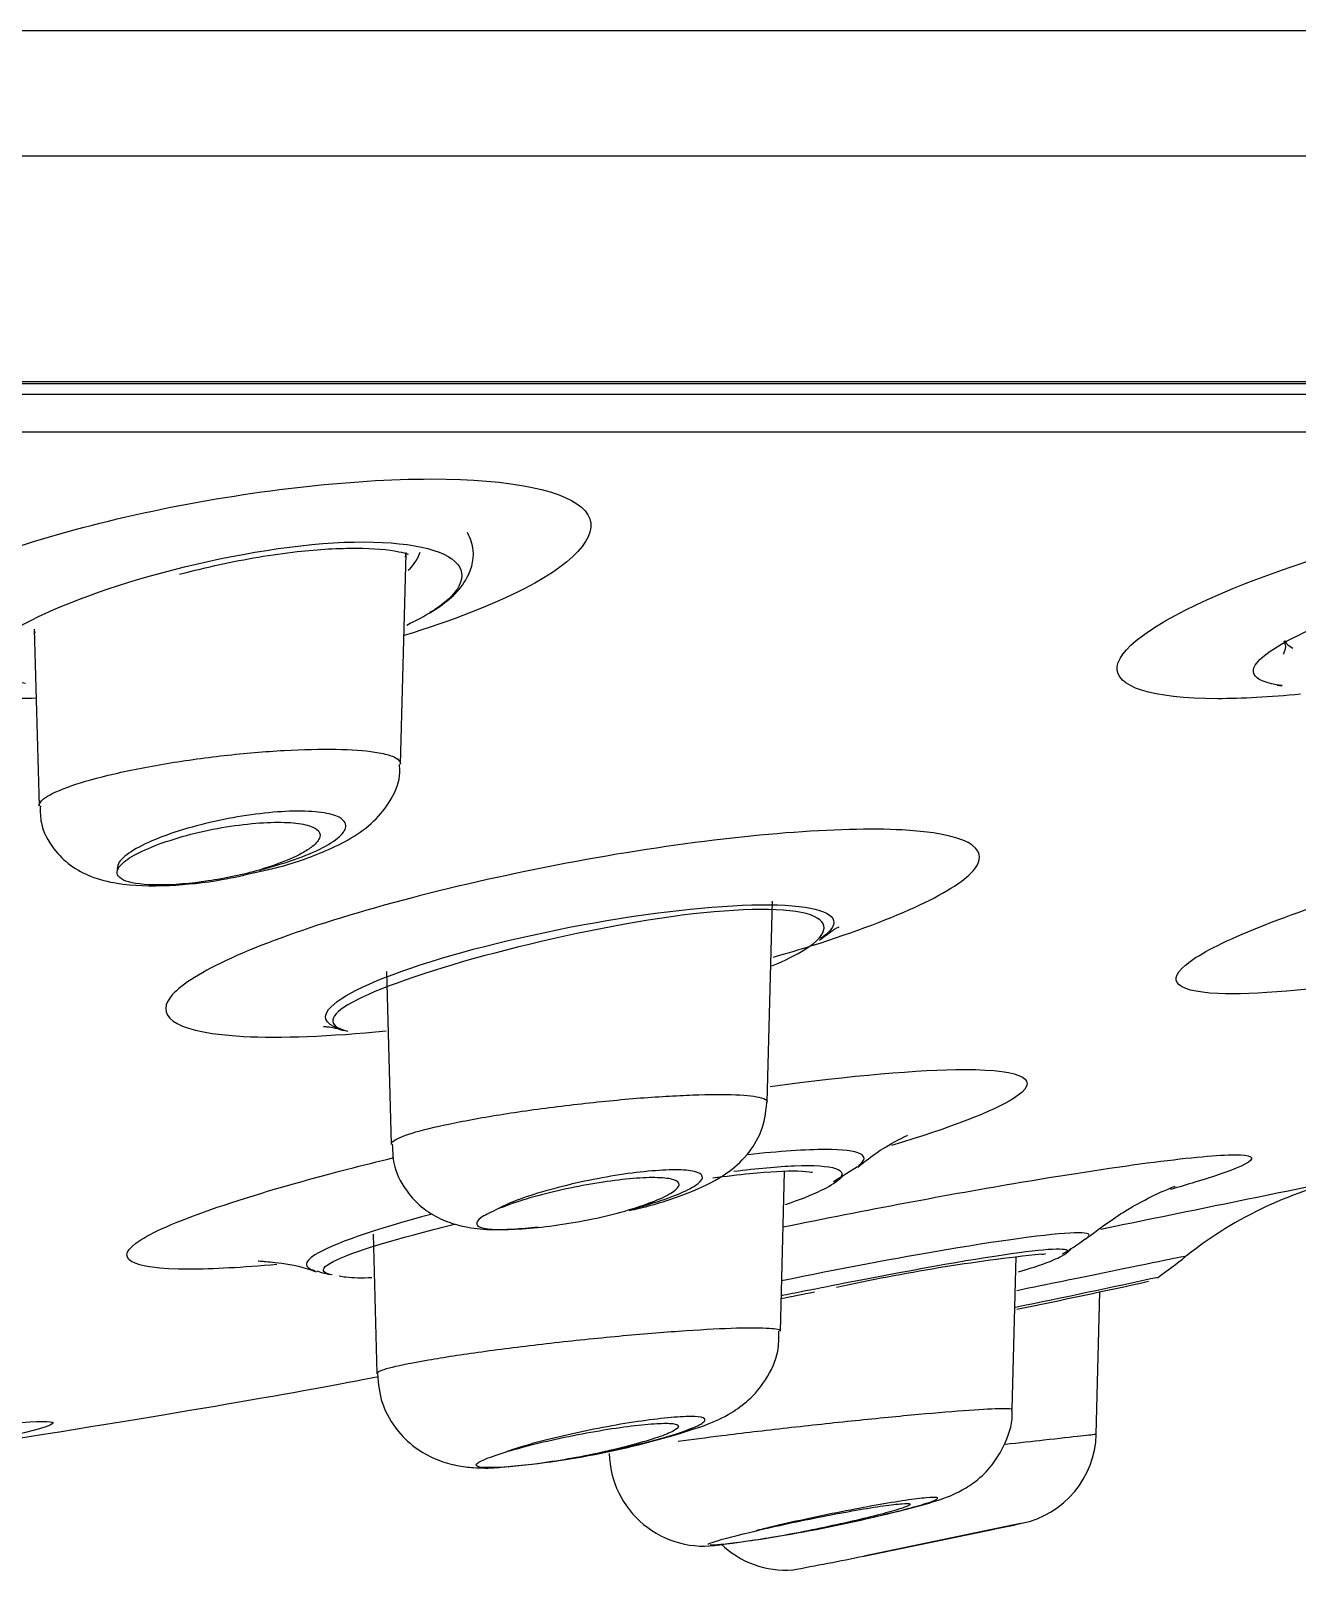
# Model space of a CAD drawing. Header units: millimetres. Extents: x -60 to 7633, y -2614 to 2146.
# Drawn here: x 3001.69 to 3011.16, y 1863.4 to 1874.91 of the extents above; entities that cross this region are included whole.
import ezdxf

# ---------------------------------------------------------------- set-up
doc = ezdxf.new("R2010")
doc.units = ezdxf.units.MM
doc.layers.get('0').update_dxf_attribs({"color": 250})

msp = doc.modelspace()

# ---------------------------------------------------------------- linework, layer by layer
at = {"linetype": 'Continuous'}
for p, q in [((3038.242, 1874.913), (2896.242, 1874.913)), ((3037.593, 1873.976), (2896.891, 1873.976)), ((3032.908, 1872.287), (2901.577, 1872.287)), ((2901.642, 1872.276), (3032.842, 1872.276)), ((3032.248, 1872.192), (2902.237, 1872.192)), ((2902.444, 1871.914), (3032.04, 1871.914)), ((3004.453, 1869.429), (3004.495, 1871.004)), ((3004.489, 1870.976), (3004.494, 1870.997)), ((3001.714, 1870.439), (3001.749, 1869.116)), ((3001.715, 1870.423), (3001.718, 1870.408)), ((3007.195, 1866.901), (3007.234, 1868.405)), ((3004.349, 1867.877), (3004.383, 1866.588)), ((3007.294, 1865.188), (3007.325, 1866.381)), ((3007.691, 1866.307), (3007.87, 1866.421)), ((3004.248, 1865.914), (3004.275, 1864.873)), ((3009.028, 1864.605), (3009.058, 1865.746)), ((3009.657, 1864.417), (3009.684, 1865.483)), ((3004.275, 1864.873), (3004.275, 1864.873)), ((3009.102, 1863.752), (3007.919, 1863.507)), ((3007.919, 1863.507), (3008.893, 1863.708))]:
    msp.add_line(p, q, dxfattribs=at)
for centre, radius, start, end in [((3001.77, 1877.921), 7.907, 291.5349, 291.6974), ((3777.113, -1881.789), 3825.504, 101.544126, 101.572438), ((3012.194, 1863.4), 3, 101.5439, 128.3924), ((3008.878, 1866.758), 1.121, 297.9721, 308.3516), ((3010.712, 1851.967), 13.875, 96.0519, 102.479), ((3007.409, 1869.432), 4.7, 305.1321, 308.3915), ((3003.992, 1866.066), 0.457, 248.9057, 263.6656), ((2989.433, 1961.126), 97.747, 281.57941, 282.21837), ((2994.313, 1937.476), 73.616, 281.55813, 282.34197), ((3004.717, 1870.433), 6.28, 274.8152, 288.7729), ((3008.957, 1864.437), 0.7, 281.7244, 358.3568), ((3006.722, 1864.289), 0.708, 181.1952, 279.7027), ((3005.424, 1874.798), 11.296, 277.2091, 285.1166), ((2965.723, 2068.712), 209.5, 281.88989, 281.94696), ((3007.336, 1864.101), 0.7, 225.78, 274.2627), ((3002.931, 1887.738), 24.739, 280.3618, 281.632)]:
    msp.add_arc(centre, radius, start, end, dxfattribs=at)
for points, knots in [([(3001.725, 1869.921), (3001.65, 1869.919), (3001.578, 1869.918), (3000.91, 1869.918), (3000.485, 1870.007), (3000.226, 1870.311), (3000.388, 1870.524), (3001.225, 1870.958), (3001.883, 1871.17), (3003.315, 1871.473), (3004.079, 1871.561), (3004.683, 1871.561)], [0, 0, 0, 0, 0.028706, 0.028706, 0.27153, 0.27153, 0.514353, 0.514353, 0.757177, 0.757177, 1, 1, 1, 1]), ([(3004.683, 1871.561), (3005.287, 1871.561), (3005.706, 1871.473), (3005.963, 1871.171), (3005.796, 1870.957), (3005.148, 1870.621), (3004.837, 1870.5), (3004.48, 1870.39)], [0, 0, 0, 0, 0.389889, 0.389889, 0.779779, 0.779779, 1, 1, 1, 1]), ([(3011.185, 1869.952), (3010.955, 1869.93), (3010.745, 1869.918), (3010.07, 1869.918), (3009.793, 1870.007), (3009.834, 1870.311), (3010.148, 1870.524), (3011.207, 1870.958), (3011.932, 1871.17), (3013.372, 1871.473), (3014.08, 1871.561), (3014.579, 1871.561)], [0, 0, 0, 0, 0.084319, 0.084319, 0.313239, 0.313239, 0.54216, 0.54216, 0.77108, 0.77108, 1, 1, 1, 1]), ([(3002.584, 1870.837), (3003.026, 1870.962), (3003.531, 1871.058), (3004.374, 1871.109), (3004.702, 1871.062), (3004.972, 1870.865), (3004.92, 1870.723), (3004.703, 1870.58), (3004.697, 1870.576), (3004.69, 1870.572)], [0, 0, 0, 0, 0.330013, 0.330013, 0.660027, 0.660027, 0.99004, 0.99004, 1, 1, 1, 1]), ([(3004.5, 1870.469), (3004.571, 1870.503), (3004.752, 1870.601), (3004.94, 1870.755), (3005.02, 1870.993), (3004.977, 1871.119), (3004.954, 1871.16)], [0, 0, 0, 0, 0.207375, 0.583864, 0.849021, 1, 1, 1, 1]), ([(3002.801, 1870.849), (3002.91, 1870.877), (3003.181, 1870.944), (3003.667, 1871.026), (3004.135, 1871.052), (3004.391, 1871.032), (3004.49, 1871.006), (3004.511, 1871)], [0, 0, 0, 0, 0.152264, 0.443295, 0.694171, 0.928061, 1, 1, 1, 1]), ([(3001.647, 1870.032), (3001.549, 1870.048), (3001.472, 1870.071), (3001.286, 1870.177), (3001.342, 1870.297), (3001.771, 1870.563), (3002.142, 1870.711), (3002.584, 1870.837)], [0, 0, 0, 0, 0.155874, 0.155874, 0.577937, 0.577937, 1, 1, 1, 1]), ([(3010.846, 1870.168), (3010.89, 1870.24), (3011.032, 1870.332), (3011.543, 1870.563), (3011.972, 1870.711), (3012.434, 1870.837)], [0, 0, 0, 0, 0.4251493, 0.4251493, 1, 1, 1, 1]), ([(3011.059, 1870.348), (3011.065, 1870.334), (3011.085, 1870.295), (3011.05, 1870.246), (3011.055, 1870.251), (3011.055, 1870.251)], [0, 0, 0, 0, 0.273954, 0.991776, 1, 1, 1, 1]), ([(3011.067, 1870.354), (3011.067, 1870.352), (3011.068, 1870.349), (3011.077, 1870.327), (3011.097, 1870.311), (3011.126, 1870.297)], [0, 0, 0, 0, 0.119999, 0.119999, 1, 1, 1, 1]), ([(3011.047, 1870.016), (3010.93, 1870.031), (3010.857, 1870.06), (3010.827, 1870.12), (3010.83, 1870.143), (3010.846, 1870.168)], [0, 0, 0, 0, 0.664174, 0.664174, 1, 1, 1, 1]), ([(3011.011, 1870.019), (3011.012, 1870.019), (3011.016, 1870.019), (3011.032, 1870.016), (3011.048, 1870.014)], [0, 0, 0, 0, 0.1505568, 1, 1, 1, 1]), ([(3001.749, 1869.115), (3001.749, 1869.131), (3001.76, 1869.149), (3001.783, 1869.168), (3001.817, 1869.195), (3001.877, 1869.225), (3001.958, 1869.255), (3002.04, 1869.285), (3002.146, 1869.316), (3002.267, 1869.346), (3002.389, 1869.375), (3002.529, 1869.404), (3002.677, 1869.429), (3002.822, 1869.453), (3002.979, 1869.475), (3003.134, 1869.493), (3003.286, 1869.51), (3003.44, 1869.523), (3003.583, 1869.531), (3003.723, 1869.539), (3003.856, 1869.542), (3003.971, 1869.54), (3004.085, 1869.538), (3004.184, 1869.531), (3004.26, 1869.519), (3004.306, 1869.512), (3004.344, 1869.504), (3004.374, 1869.494)], [0, 0, 0, 0, 0.082541, 0.082541, 0.082541, 0.204376, 0.204376, 0.204376, 0.327924, 0.327924, 0.327924, 0.451873, 0.451873, 0.451873, 0.574663, 0.574663, 0.574663, 0.695245, 0.695245, 0.695245, 0.813602, 0.813602, 0.813602, 0.930721, 0.930721, 0.930721, 1, 1, 1, 1]), ([(3004.374, 1869.494), (3004.425, 1869.477), (3004.452, 1869.455), (3004.453, 1869.431), (3004.453, 1869.43), (3004.453, 1869.43), (3004.453, 1869.429)], [0, 0, 0, 0, 0.969689, 0.969689, 0.969689, 1, 1, 1, 1]), ([(3003.387, 1868.624), (3003.437, 1868.635), (3003.613, 1868.671), (3003.936, 1868.791), (3004.204, 1868.932), (3004.385, 1869.152), (3004.455, 1869.318), (3004.447, 1869.405), (3004.445, 1869.427)], [0, 0, 0, 0, 0.082597, 0.342191, 0.670072, 0.822028, 0.961296, 1, 1, 1, 1]), ([(3001.759, 1869.116), (3001.758, 1869.069), (3001.759, 1868.961), (3001.847, 1868.796), (3001.983, 1868.664), (3002.15, 1868.577), (3002.381, 1868.521), (3002.694, 1868.512), (3003.082, 1868.552), (3003.29, 1868.601), (3003.387, 1868.624)], [0, 0, 0, 0, 0.062376, 0.168767, 0.258461, 0.352305, 0.472815, 0.686304, 0.871735, 1, 1, 1, 1]), ([(3003.395, 1868.637), (3003.408, 1868.64), (3003.422, 1868.644), (3003.435, 1868.647), (3003.526, 1868.671), (3003.612, 1868.697), (3003.688, 1868.725), (3003.768, 1868.754), (3003.837, 1868.785), (3003.893, 1868.816), (3003.949, 1868.847), (3003.992, 1868.879), (3004.017, 1868.908), (3004.042, 1868.937), (3004.05, 1868.965), (3004.039, 1868.989), (3004.032, 1869.004), (3004.017, 1869.018), (3003.994, 1869.031), (3003.963, 1869.047), (3003.917, 1869.059), (3003.86, 1869.067), (3003.802, 1869.075), (3003.731, 1869.078), (3003.653, 1869.077), (3003.576, 1869.075), (3003.49, 1869.069), (3003.402, 1869.058), (3003.314, 1869.048), (3003.221, 1869.033), (3003.131, 1869.015), (3003.039, 1868.996), (3002.947, 1868.974), (3002.862, 1868.949), (3002.774, 1868.924), (3002.691, 1868.895), (3002.621, 1868.866), (3002.547, 1868.836), (3002.485, 1868.804), (3002.438, 1868.774), (3002.39, 1868.743), (3002.357, 1868.712), (3002.343, 1868.684), (3002.335, 1868.667), (3002.332, 1868.651), (3002.337, 1868.637)], [0, 0, 0, 0, 0.010753, 0.010753, 0.010753, 0.084358, 0.084358, 0.084358, 0.161213, 0.161213, 0.161213, 0.240222, 0.240222, 0.240222, 0.319161, 0.319161, 0.319161, 0.370996, 0.370996, 0.370996, 0.441152, 0.441152, 0.441152, 0.511403, 0.511403, 0.511403, 0.580472, 0.580472, 0.580472, 0.649784, 0.649784, 0.649784, 0.72123, 0.72123, 0.72123, 0.795889, 0.795889, 0.795889, 0.873612, 0.873612, 0.873612, 0.952885, 0.952885, 0.952885, 1, 1, 1, 1]), ([(3002.337, 1868.637), (3002.338, 1868.641), (3002.341, 1868.646), (3002.343, 1868.651), (3002.357, 1868.675), (3002.386, 1868.701), (3002.427, 1868.727), (3002.469, 1868.754), (3002.525, 1868.782), (3002.591, 1868.809), (3002.658, 1868.836), (3002.737, 1868.863), (3002.821, 1868.887), (3002.904, 1868.91), (3002.994, 1868.931), (3003.084, 1868.948), (3003.17, 1868.964), (3003.258, 1868.976), (3003.341, 1868.984), (3003.419, 1868.992), (3003.495, 1868.995), (3003.561, 1868.994), (3003.625, 1868.993), (3003.681, 1868.988), (3003.726, 1868.979), (3003.77, 1868.97), (3003.804, 1868.957), (3003.825, 1868.942), (3003.846, 1868.926), (3003.855, 1868.906), (3003.85, 1868.885), (3003.844, 1868.862), (3003.825, 1868.837), (3003.792, 1868.812), (3003.772, 1868.795), (3003.745, 1868.778), (3003.715, 1868.762), (3003.664, 1868.734), (3003.6, 1868.706), (3003.527, 1868.68), (3003.486, 1868.665), (3003.441, 1868.65), (3003.395, 1868.637)], [0, 0, 0, 0, 0.015963, 0.015963, 0.015963, 0.097465, 0.097465, 0.097465, 0.181984, 0.181984, 0.181984, 0.267573, 0.267573, 0.267573, 0.351586, 0.351586, 0.351586, 0.432063, 0.432063, 0.432063, 0.508845, 0.508845, 0.508845, 0.583477, 0.583477, 0.583477, 0.658245, 0.658245, 0.658245, 0.735219, 0.735219, 0.735219, 0.815617, 0.815617, 0.815617, 0.866893, 0.866893, 0.866893, 0.951809, 0.951809, 0.951809, 1, 1, 1, 1]), ([(3007.242, 1867.986), (3007.342, 1868.014), (3007.438, 1868.043), (3008.18, 1868.276), (3008.624, 1868.486), (3008.872, 1868.805), (3008.671, 1868.912), (3007.738, 1868.961), (3007.012, 1868.904), (3005.425, 1868.653), (3004.595, 1868.463), (3003.308, 1868.06), (3002.858, 1867.849), (3002.733, 1867.687)], [0, 0, 0, 0, 0.027637, 0.027637, 0.22211, 0.22211, 0.416582, 0.416582, 0.611055, 0.611055, 0.805527, 0.805527, 1, 1, 1, 1]), ([(3003.395, 1868.637), (3003.276, 1868.602), (3003.144, 1868.574), (3002.883, 1868.536), (3002.755, 1868.525), (3002.538, 1868.525), (3002.453, 1868.535), (3002.346, 1868.574), (3002.324, 1868.602), (3002.337, 1868.637)], [0, 0, 0, 0, 0.25, 0.25, 0.5, 0.5, 0.75, 0.75, 1, 1, 1, 1]), ([(3011.783, 1867.817), (3011.264, 1867.739), (3010.836, 1867.702), (3010.22, 1867.728), (3010.158, 1867.827), (3010.641, 1868.136), (3011.18, 1868.343), (3011.879, 1868.549)], [0, 0, 0, 0, 0.276097, 0.276097, 0.638306, 0.638306, 1, 1, 1, 1]), ([(3007.478, 1868.043), (3007.663, 1868.16), (3007.67, 1868.262), (3007.304, 1868.36), (3006.927, 1868.35), (3006.027, 1868.224), (3005.514, 1868.113), (3004.636, 1867.875), (3004.278, 1867.749), (3003.911, 1867.548), (3003.896, 1867.47), (3004.059, 1867.432)], [0, 0, 0, 0, 0.201421, 0.201421, 0.402842, 0.402842, 0.604263, 0.604263, 0.805683, 0.805683, 1, 1, 1, 1]), ([(3003.915, 1867.593), (3003.993, 1867.694), (3004.273, 1867.826), (3005.076, 1868.077), (3005.599, 1868.196), (3006.578, 1868.352), (3007.034, 1868.389), (3007.625, 1868.358), (3007.748, 1868.291), (3007.654, 1868.17), (3007.629, 1868.147), (3007.594, 1868.124)], [0, 0, 0, 0, 0.237315, 0.237315, 0.474629, 0.474629, 0.711944, 0.711944, 0.949258, 0.949258, 1, 1, 1, 1]), ([(3007.586, 1868.113), (3007.622, 1868.14), (3007.7, 1868.198), (3007.732, 1868.211), (3007.734, 1868.212), (3007.734, 1868.212)], [0, 0, 0, 0, 0.372324, 0.94848, 1, 1, 1, 1]), ([(3002.733, 1867.687), (3002.607, 1867.524), (3002.811, 1867.418), (3003.555, 1867.378), (3003.926, 1867.393), (3004.345, 1867.434)], [0, 0, 0, 0, 0.627853, 0.627853, 1, 1, 1, 1]), ([(3003.878, 1867.467), (3003.879, 1867.467), (3003.893, 1867.466), (3003.95, 1867.462), (3004.022, 1867.439), (3004.034, 1867.436)], [0, 0, 0, 0, 0.329846, 0.907448, 1, 1, 1, 1]), ([(3007.218, 1867.018), (3007.821, 1867.1), (3008.334, 1867.145), (3009.121, 1867.145), (3009.255, 1867.065), (3008.885, 1866.832), (3008.565, 1866.709), (3008.126, 1866.577)], [0, 0, 0, 0, 0.308282, 0.308282, 0.715846, 0.715846, 1, 1, 1, 1]), ([(3004.383, 1866.586), (3004.383, 1866.595), (3004.391, 1866.605), (3004.406, 1866.615), (3004.435, 1866.634), (3004.491, 1866.656), (3004.568, 1866.678), (3004.647, 1866.701), (3004.75, 1866.725), (3004.87, 1866.749), (3004.99, 1866.773), (3005.13, 1866.798), (3005.278, 1866.82), (3005.427, 1866.843), (3005.587, 1866.864), (3005.747, 1866.883), (3005.906, 1866.901), (3006.067, 1866.917), (3006.219, 1866.93), (3006.369, 1866.942), (3006.513, 1866.95), (3006.639, 1866.955), (3006.763, 1866.959), (3006.873, 1866.96), (3006.96, 1866.956), (3007.046, 1866.953), (3007.111, 1866.945), (3007.15, 1866.934), (3007.18, 1866.926), (3007.195, 1866.915), (3007.195, 1866.903)], [0, 0, 0, 0, 0.059261, 0.059261, 0.059261, 0.166249, 0.166249, 0.166249, 0.274401, 0.274401, 0.274401, 0.383313, 0.383313, 0.383313, 0.492225, 0.492225, 0.492225, 0.600359, 0.600359, 0.600359, 0.707282, 0.707282, 0.707282, 0.813113, 0.813113, 0.813113, 0.918456, 0.918456, 0.918456, 1, 1, 1, 1]), ([(3006.165, 1866.091), (3006.216, 1866.102), (3006.387, 1866.142), (3006.644, 1866.233), (3006.865, 1866.339), (3007.045, 1866.493), (3007.165, 1866.683), (3007.184, 1866.817), (3007.194, 1866.898)], [0, 0, 0, 0, 0.089913, 0.347818, 0.578409, 0.725898, 0.859516, 1, 1, 1, 1]), ([(3007.873, 1866.415), (3007.928, 1866.459), (3008.04, 1866.546), (3008.183, 1866.624), (3008.238, 1866.65), (3008.245, 1866.653), (3008.245, 1866.653)], [0, 0, 0, 0, 0.242388, 0.579578, 0.869067, 1, 1, 1, 1]), ([(3004.391, 1866.587), (3004.393, 1866.524), (3004.4, 1866.4), (3004.499, 1866.221), (3004.638, 1866.087), (3004.789, 1866.007), (3004.951, 1865.962), (3005.161, 1865.94), (3005.347, 1865.955), (3005.483, 1865.969)], [0, 0, 0, 0, 0.107471, 0.248978, 0.367278, 0.47689, 0.587848, 0.739262, 1, 1, 1, 1]), ([(3007.878, 1866.427), (3007.982, 1866.503), (3007.891, 1866.547), (3007.485, 1866.547), (3007.286, 1866.533), (3007.053, 1866.508)], [0, 0, 0, 0, 0.641417, 0.641417, 1, 1, 1, 1]), ([(3007.313, 1865.968), (3007.931, 1866.094), (3008.553, 1866.211), (3009.86, 1866.431), (3010.45, 1866.507), (3010.693, 1866.507)], [0, 0, 0, 0, 0.412166, 0.412166, 1, 1, 1, 1]), ([(3010.693, 1866.507), (3010.936, 1866.507), (3010.823, 1866.431), (3010.339, 1866.285), (3010.278, 1866.267), (3010.211, 1866.248)], [0, 0, 0, 0, 0.884117, 0.884117, 1, 1, 1, 1]), ([(3002.874, 1865.652), (3002.421, 1865.652), (3002.292, 1865.733), (3002.729, 1866.01), (3003.301, 1866.205), (3004.169, 1866.429), (3004.284, 1866.457), (3004.403, 1866.486)], [0, 0, 0, 0, 0.465667, 0.465667, 0.931334, 0.931334, 1, 1, 1, 1]), ([(3006.158, 1866.095), (3006.169, 1866.098), (3006.179, 1866.101), (3006.19, 1866.103), (3006.275, 1866.126), (3006.356, 1866.15), (3006.426, 1866.174), (3006.497, 1866.199), (3006.558, 1866.224), (3006.604, 1866.248), (3006.636, 1866.263), (3006.661, 1866.279), (3006.679, 1866.293), (3006.704, 1866.313), (3006.715, 1866.332), (3006.71, 1866.347), (3006.706, 1866.362), (3006.686, 1866.374), (3006.651, 1866.382), (3006.617, 1866.39), (3006.568, 1866.395), (3006.508, 1866.395), (3006.45, 1866.395), (3006.38, 1866.391), (3006.304, 1866.384), (3006.228, 1866.377), (3006.144, 1866.366), (3006.059, 1866.352), (3005.972, 1866.338), (3005.882, 1866.321), (3005.796, 1866.302), (3005.706, 1866.282), (3005.618, 1866.26), (3005.539, 1866.237), (3005.456, 1866.214), (3005.381, 1866.189), (3005.317, 1866.165), (3005.255, 1866.141), (3005.204, 1866.117), (3005.166, 1866.095)], [0, 0, 0, 0, 0.010576, 0.010576, 0.010576, 0.097401, 0.097401, 0.097401, 0.186218, 0.186218, 0.186218, 0.245426, 0.245426, 0.245426, 0.330123, 0.330123, 0.330123, 0.414962, 0.414962, 0.414962, 0.497774, 0.497774, 0.497774, 0.578723, 0.578723, 0.578723, 0.659524, 0.659524, 0.659524, 0.74187, 0.74187, 0.74187, 0.82682, 0.82682, 0.82682, 0.914411, 0.914411, 0.914411, 1, 1, 1, 1]), ([(3006.788, 1866.335), (3006.887, 1866.348), (3007.145, 1866.378), (3007.407, 1866.392), (3007.52, 1866.381), (3007.534, 1866.376), (3007.534, 1866.376)], [0, 0, 0, 0, 0.244099, 0.671322, 0.916562, 1, 1, 1, 1]), ([(3006.946, 1866.384), (3007.12, 1866.406), (3007.275, 1866.42), (3007.696, 1866.437), (3007.815, 1866.395), (3007.719, 1866.312), (3007.711, 1866.306), (3007.701, 1866.3)], [0, 0, 0, 0, 0.2801599, 0.2801599, 0.9473982, 0.9473982, 1, 1, 1, 1]), ([(3006.158, 1866.095), (3006.231, 1866.117), (3006.297, 1866.139), (3006.352, 1866.161), (3006.409, 1866.184), (3006.456, 1866.207), (3006.487, 1866.228), (3006.518, 1866.248), (3006.536, 1866.267), (3006.537, 1866.283), (3006.538, 1866.299), (3006.524, 1866.312), (3006.496, 1866.321), (3006.469, 1866.329), (3006.427, 1866.335), (3006.375, 1866.336), (3006.324, 1866.338), (3006.261, 1866.336), (3006.192, 1866.33), (3006.124, 1866.324), (3006.047, 1866.315), (3005.968, 1866.303), (3005.888, 1866.291), (3005.804, 1866.276), (3005.723, 1866.259), (3005.639, 1866.242), (3005.555, 1866.222), (3005.479, 1866.201), (3005.4, 1866.179), (3005.326, 1866.156), (3005.263, 1866.134), (3005.228, 1866.121), (3005.195, 1866.108), (3005.166, 1866.095)], [0, 0, 0, 0, 0.094894, 0.094894, 0.094894, 0.194272, 0.194272, 0.194272, 0.292952, 0.292952, 0.292952, 0.389021, 0.389021, 0.389021, 0.481838, 0.481838, 0.481838, 0.572292, 0.572292, 0.572292, 0.662226, 0.662226, 0.662226, 0.75358, 0.75358, 0.75358, 0.847691, 0.847691, 0.847691, 0.944822, 0.944822, 0.944822, 1, 1, 1, 1]), ([(3007.332, 1866.135), (3007.438, 1866.171), (3007.594, 1866.233), (3007.704, 1866.297), (3007.752, 1866.34), (3007.758, 1866.345)], [0, 0, 0, 0, 0.5433306, 0.9475566, 1, 1, 1, 1]), ([(3009.574, 1865.877), (3009.686, 1865.959), (3009.857, 1866.086), (3010.092, 1866.208), (3010.215, 1866.261), (3010.245, 1866.271), (3010.247, 1866.272), (3010.247, 1866.272)], [0, 0, 0, 0, 0.315307, 0.576012, 0.769513, 0.963453, 1, 1, 1, 1]), ([(3004.69, 1866.064), (3004.258, 1865.95), (3003.94, 1865.839), (3003.727, 1865.704), (3003.728, 1865.664), (3003.811, 1865.641)], [0, 0, 0, 0, 0.597907, 0.597907, 1, 1, 1, 1]), ([(3005.166, 1866.095), (3005.116, 1866.073), (3005.079, 1866.054), (3005.03, 1866.018), (3005.019, 1866.002), (3005.03, 1865.963), (3005.099, 1865.949), (3005.332, 1865.949), (3005.494, 1865.962), (3005.836, 1866.014), (3006.011, 1866.051), (3006.158, 1866.095)], [0, 0, 0, 0, 0.125, 0.125, 0.25, 0.25, 0.5, 0.5, 0.75, 0.75, 1, 1, 1, 1]), ([(3003.929, 1865.611), (3003.868, 1865.626), (3003.859, 1865.65), (3003.995, 1865.748), (3004.291, 1865.844), (3004.751, 1865.962), (3004.804, 1865.975), (3004.858, 1865.988)], [0, 0, 0, 0, 0.312891, 0.312891, 0.92338, 0.92338, 1, 1, 1, 1]), ([(3009.525, 1865.924), (3009.374, 1865.924), (3009.01, 1865.877), (3008.163, 1865.734), (3007.725, 1865.652), (3007.302, 1865.564)], [0, 0, 0, 0, 0.561901, 0.561901, 1, 1, 1, 1]), ([(3007.817, 1865.557), (3008.318, 1865.655), (3008.78, 1865.737), (3009.36, 1865.815), (3009.488, 1865.812), (3009.431, 1865.771)], [0, 0, 0, 0, 0.515572, 0.515572, 1, 1, 1, 1]), ([(3009.076, 1865.632), (3009.143, 1865.652), (3009.263, 1865.69), (3009.366, 1865.732), (3009.428, 1865.766), (3009.462, 1865.797), (3009.47, 1865.806)], [0, 0, 0, 0, 0.359173, 0.739934, 0.939097, 1, 1, 1, 1]), ([(3003.388, 1865.714), (3003.388, 1865.714), (3003.403, 1865.714), (3003.507, 1865.703), (3003.682, 1865.684), (3003.8, 1865.64), (3003.824, 1865.631)], [0, 0, 0, 0, 0.20401, 0.525553, 0.913961, 1, 1, 1, 1]), ([(3010.33, 1865.75), (3010.33, 1865.75), (3010.099, 1865.703), (3009.522, 1865.585), (3009.301, 1865.54), (3009.062, 1865.491)], [0, 0, 0, 0, 0.680559, 0.680559, 1, 1, 1, 1]), ([(3009.249, 1865.765), (3009.259, 1865.765), (3009.273, 1865.766), (3009.277, 1865.766), (3009.277, 1865.765)], [0, 0, 0, 0, 0.591659, 1, 1, 1, 1]), ([(3003.994, 1865.602), (3004.012, 1865.599), (3004.076, 1865.588), (3004.163, 1865.587), (3004.239, 1865.59)], [0, 0, 0, 0, 0.246337, 1, 1, 1, 1]), ([(3004.275, 1864.872), (3004.275, 1864.874), (3004.276, 1864.876), (3004.278, 1864.878), (3004.288, 1864.89), (3004.327, 1864.904), (3004.392, 1864.92), (3004.457, 1864.936), (3004.55, 1864.955), (3004.663, 1864.974), (3004.776, 1864.994), (3004.912, 1865.014), (3005.061, 1865.035), (3005.21, 1865.056), (3005.376, 1865.076), (3005.544, 1865.096), (3005.712, 1865.115), (3005.887, 1865.133), (3006.055, 1865.149), (3006.222, 1865.165), (3006.386, 1865.179), (3006.534, 1865.189), (3006.681, 1865.199), (3006.815, 1865.207), (3006.926, 1865.211), (3007.036, 1865.215), (3007.126, 1865.215), (3007.188, 1865.212), (3007.249, 1865.209), (3007.285, 1865.203), (3007.292, 1865.193), (3007.293, 1865.192), (3007.294, 1865.191), (3007.294, 1865.189)], [0, 0, 0, 0, 0.019777, 0.019777, 0.019777, 0.126295, 0.126295, 0.126295, 0.233505, 0.233505, 0.233505, 0.341465, 0.341465, 0.341465, 0.449908, 0.449908, 0.449908, 0.558347, 0.558347, 0.558347, 0.666286, 0.666286, 0.666286, 0.773451, 0.773451, 0.773451, 0.879917, 0.879917, 0.879917, 0.986067, 0.986067, 0.986067, 1, 1, 1, 1]), ([(3006.737, 1864.488), (3006.805, 1864.514), (3006.898, 1864.555), (3007.065, 1864.672), (3007.195, 1864.826), (3007.282, 1865.013), (3007.283, 1865.134), (3007.282, 1865.188)], [0, 0, 0, 0, 0.268734, 0.440961, 0.635217, 0.858551, 1, 1, 1, 1]), ([(3004.28, 1864.873), (3004.287, 1864.79), (3004.302, 1864.643), (3004.421, 1864.442), (3004.572, 1864.303), (3004.728, 1864.221), (3004.876, 1864.18), (3005.022, 1864.165), (3005.131, 1864.163), (3005.218, 1864.173), (3005.244, 1864.176)], [0, 0, 0, 0, 0.151776, 0.314966, 0.449137, 0.567444, 0.676013, 0.782097, 0.943909, 1, 1, 1, 1]), ([(2999.577, 1864.259), (3000.394, 1864.374), (3001.083, 1864.46), (3001.909, 1864.534), (3001.977, 1864.512), (3001.334, 1864.355), (3000.669, 1864.229), (2999.828, 1864.085)], [0, 0, 0, 0, 0.3143653, 0.3143653, 0.6651792, 0.6651792, 1, 1, 1, 1]), ([(3006.63, 1864.462), (3006.631, 1864.462), (3006.631, 1864.462), (3006.632, 1864.462), (3006.676, 1864.48), (3006.707, 1864.496), (3006.721, 1864.51), (3006.735, 1864.523), (3006.733, 1864.533), (3006.716, 1864.54), (3006.699, 1864.547), (3006.667, 1864.55), (3006.622, 1864.55), (3006.577, 1864.55), (3006.519, 1864.547), (3006.453, 1864.54), (3006.386, 1864.534), (3006.308, 1864.524), (3006.227, 1864.512), (3006.144, 1864.5), (3006.055, 1864.485), (3005.967, 1864.468), (3005.876, 1864.451), (3005.784, 1864.431), (3005.697, 1864.412), (3005.609, 1864.392), (3005.523, 1864.37), (3005.448, 1864.35), (3005.372, 1864.329), (3005.305, 1864.308), (3005.251, 1864.289), (3005.251, 1864.288), (3005.25, 1864.288), (3005.25, 1864.288)], [0, 0, 0, 0, 0.001045, 0.001045, 0.001045, 0.114683, 0.114683, 0.114683, 0.226467, 0.226467, 0.226467, 0.335519, 0.335519, 0.335519, 0.442802, 0.442802, 0.442802, 0.549991, 0.549991, 0.549991, 0.65873, 0.65873, 0.65873, 0.770023, 0.770023, 0.770023, 0.883837, 0.883837, 0.883837, 0.999037, 0.999037, 0.999037, 1, 1, 1, 1]), ([(3006.53, 1864.366), (3006.629, 1864.379), (3006.74, 1864.394), (3006.857, 1864.408), (3007.01, 1864.427), (3007.177, 1864.447), (3007.346, 1864.466), (3007.515, 1864.485), (3007.689, 1864.504), (3007.855, 1864.521), (3008.021, 1864.538), (3008.183, 1864.554), (3008.326, 1864.567), (3008.47, 1864.58), (3008.599, 1864.591), (3008.704, 1864.598), (3008.809, 1864.606), (3008.892, 1864.61), (3008.946, 1864.611), (3009, 1864.612), (3009.028, 1864.61), (3009.028, 1864.605)], [0, 0, 0, 0, 0.113982, 0.113982, 0.113982, 0.26267, 0.26267, 0.26267, 0.411731, 0.411731, 0.411731, 0.560535, 0.560535, 0.560535, 0.70856, 0.70856, 0.70856, 0.855629, 0.855629, 0.855629, 1, 1, 1, 1]), ([(3008.369, 1863.893), (3008.42, 1863.907), (3008.498, 1863.931), (3008.614, 1863.976), (3008.747, 1864.054), (3008.878, 1864.174), (3008.984, 1864.354), (3009.038, 1864.519), (3009.026, 1864.599), (3009.025, 1864.605)], [0, 0, 0, 0, 0.194645, 0.346699, 0.466166, 0.607641, 0.787327, 0.987363, 1, 1, 1, 1]), ([(3005.25, 1864.288), (3005.288, 1864.3), (3005.33, 1864.311), (3005.375, 1864.323), (3005.448, 1864.343), (3005.53, 1864.363), (3005.615, 1864.381), (3005.7, 1864.4), (3005.79, 1864.418), (3005.876, 1864.433), (3005.962, 1864.449), (3006.047, 1864.462), (3006.124, 1864.473), (3006.199, 1864.483), (3006.269, 1864.491), (3006.328, 1864.495), (3006.385, 1864.499), (3006.432, 1864.501), (3006.466, 1864.499), (3006.5, 1864.497), (3006.521, 1864.492), (3006.529, 1864.484), (3006.536, 1864.476), (3006.53, 1864.465), (3006.51, 1864.452), (3006.491, 1864.439), (3006.457, 1864.424), (3006.412, 1864.407), (3006.367, 1864.39), (3006.308, 1864.372), (3006.241, 1864.353), (3006.173, 1864.334), (3006.095, 1864.314), (3006.014, 1864.295), (3006.004, 1864.293), (3005.994, 1864.29), (3005.984, 1864.288)], [0, 0, 0, 0, 0.058376, 0.058376, 0.058376, 0.154354, 0.154354, 0.154354, 0.250564, 0.250564, 0.250564, 0.345464, 0.345464, 0.345464, 0.438113, 0.438113, 0.438113, 0.528638, 0.528638, 0.528638, 0.618098, 0.618098, 0.618098, 0.707947, 0.707947, 0.707947, 0.799432, 0.799432, 0.799432, 0.89314, 0.89314, 0.89314, 0.98874, 0.98874, 0.98874, 1, 1, 1, 1]), ([(3005.984, 1864.288), (3006.008, 1864.293), (3006.032, 1864.298), (3006.056, 1864.303), (3006.146, 1864.323), (3006.235, 1864.343), (3006.315, 1864.364), (3006.367, 1864.378), (3006.416, 1864.391), (3006.46, 1864.404), (3006.528, 1864.425), (3006.586, 1864.444), (3006.63, 1864.462)], [0, 0, 0, 0, 0.089861, 0.089861, 0.089861, 0.434411, 0.434411, 0.434411, 0.657339, 0.657339, 0.657339, 1, 1, 1, 1]), ([(3008.976, 1864.343), (3009.082, 1864.355), (3009.18, 1864.366), (3009.265, 1864.375), (3009.379, 1864.388), (3009.473, 1864.398), (3009.539, 1864.406), (3009.604, 1864.413), (3009.644, 1864.417), (3009.654, 1864.419), (3009.656, 1864.419), (3009.657, 1864.419), (3009.657, 1864.419)], [0, 0, 0, 0, 0.256054, 0.256054, 0.256054, 0.598787, 0.598787, 0.598787, 0.939404, 0.939404, 0.939404, 1, 1, 1, 1]), ([(3005.984, 1864.288), (3005.824, 1864.252), (3005.652, 1864.221), (3005.339, 1864.179), (3005.205, 1864.168), (3005.035, 1864.168), (3005.002, 1864.179), (3005.05, 1864.221), (3005.13, 1864.252), (3005.25, 1864.288)], [0, 0, 0, 0, 0.25, 0.25, 0.5, 0.5, 0.75, 0.75, 1, 1, 1, 1]), ([(3007.502, 1863.696), (3007.585, 1863.712), (3007.671, 1863.729), (3007.754, 1863.747), (3007.846, 1863.766), (3007.937, 1863.786), (3008.019, 1863.806), (3008.074, 1863.818), (3008.125, 1863.831), (3008.172, 1863.842), (3008.243, 1863.86), (3008.304, 1863.877), (3008.352, 1863.891), (3008.4, 1863.905), (3008.435, 1863.917), (3008.454, 1863.926), (3008.472, 1863.935), (3008.476, 1863.941), (3008.464, 1863.944), (3008.452, 1863.947), (3008.425, 1863.946), (3008.385, 1863.942), (3008.345, 1863.939), (3008.292, 1863.932), (3008.228, 1863.923), (3008.165, 1863.913), (3008.09, 1863.901), (3008.01, 1863.887), (3007.929, 1863.872), (3007.84, 1863.856), (3007.751, 1863.838), (3007.66, 1863.82), (3007.566, 1863.801), (3007.477, 1863.781), (3007.387, 1863.762), (3007.299, 1863.742), (3007.221, 1863.723), (3007.183, 1863.714), (3007.146, 1863.705), (3007.113, 1863.696)], [0, 0, 0, 0, 0.076954, 0.076954, 0.076954, 0.161849, 0.161849, 0.161849, 0.217061, 0.217061, 0.217061, 0.300416, 0.300416, 0.300416, 0.38386, 0.38386, 0.38386, 0.46598, 0.46598, 0.46598, 0.546596, 0.546596, 0.546596, 0.626663, 0.626663, 0.626663, 0.707334, 0.707334, 0.707334, 0.789489, 0.789489, 0.789489, 0.873404, 0.873404, 0.873404, 0.958614, 0.958614, 0.958614, 1, 1, 1, 1]), ([(3007.113, 1863.696), (3007.113, 1863.696), (3007.113, 1863.696), (3007.113, 1863.696), (3007.186, 1863.714), (3007.268, 1863.732), (3007.351, 1863.75), (3007.436, 1863.768), (3007.525, 1863.786), (3007.611, 1863.803), (3007.696, 1863.82), (3007.781, 1863.836), (3007.859, 1863.849), (3007.935, 1863.863), (3008.005, 1863.874), (3008.064, 1863.882), (3008.121, 1863.89), (3008.169, 1863.896), (3008.202, 1863.898), (3008.236, 1863.901), (3008.256, 1863.9), (3008.262, 1863.897), (3008.269, 1863.893), (3008.261, 1863.887), (3008.241, 1863.878), (3008.22, 1863.87), (3008.185, 1863.858), (3008.14, 1863.845), (3008.094, 1863.832), (3008.035, 1863.816), (3007.969, 1863.8), (3007.901, 1863.783), (3007.824, 1863.765), (3007.743, 1863.747), (3007.666, 1863.73), (3007.584, 1863.713), (3007.502, 1863.696)], [0, 0, 0, 0, 0.000184, 0.000184, 0.000184, 0.093045, 0.093045, 0.093045, 0.187012, 0.187012, 0.187012, 0.28079, 0.28079, 0.28079, 0.373134, 0.373134, 0.373134, 0.463467, 0.463467, 0.463467, 0.552147, 0.552147, 0.552147, 0.640235, 0.640235, 0.640235, 0.728996, 0.728996, 0.728996, 0.819393, 0.819393, 0.819393, 0.911722, 0.911722, 0.911722, 1, 1, 1, 1]), ([(3006.753, 1863.593), (3006.753, 1863.598), (3006.771, 1863.606), (3006.865, 1863.635), (3006.975, 1863.663), (3007.113, 1863.696)], [0, 0, 0, 0, 0.36598, 0.36598, 1, 1, 1, 1]), ([(3007.502, 1863.696), (3007.34, 1863.663), (3007.181, 1863.636), (3006.921, 1863.598), (3006.824, 1863.588), (3006.776, 1863.588), (3006.772, 1863.588), (3006.769, 1863.588)], [0, 0, 0, 0, 0.476514, 0.476514, 0.953027, 0.953027, 1, 1, 1, 1])]:
    msp.add_open_spline(points, degree=3, knots=knots, dxfattribs=at)
for points in [[(3004.491, 1870.982), (3004.493, 1870.992), (3004.495, 1871.002), (3004.495, 1871.011)], [(3004.51, 1870.878), (3004.557, 1870.924), (3004.587, 1870.97), (3004.599, 1871.013)], [(3007.23, 1867.92), (3007.33, 1867.961), (3007.414, 1868.003), (3007.478, 1868.043)], [(3004.034, 1867.438), (3003.906, 1867.47), (3003.861, 1867.523), (3003.915, 1867.593)], [(3009.594, 1865.894), (3009.619, 1865.914), (3009.597, 1865.924), (3009.525, 1865.924)], [(3003.527, 1865.687), (3003.271, 1865.664), (3003.05, 1865.652), (3002.874, 1865.652)], [(3007.298, 1865.432), (3007.378, 1865.448), (3007.462, 1865.465), (3007.55, 1865.482)], [(3007.299, 1865.455), (3007.356, 1865.466), (3007.413, 1865.478), (3007.47, 1865.489)], [(3007.47, 1865.489), (3007.586, 1865.512), (3007.702, 1865.535), (3007.817, 1865.557)], [(3001.407, 1864.357), (3002.78, 1864.576), (3003.74, 1864.74), (3004.288, 1864.85)]]:
    msp.add_open_spline(points, degree=3, dxfattribs=at)

doc.saveas('drawing.dxf')
